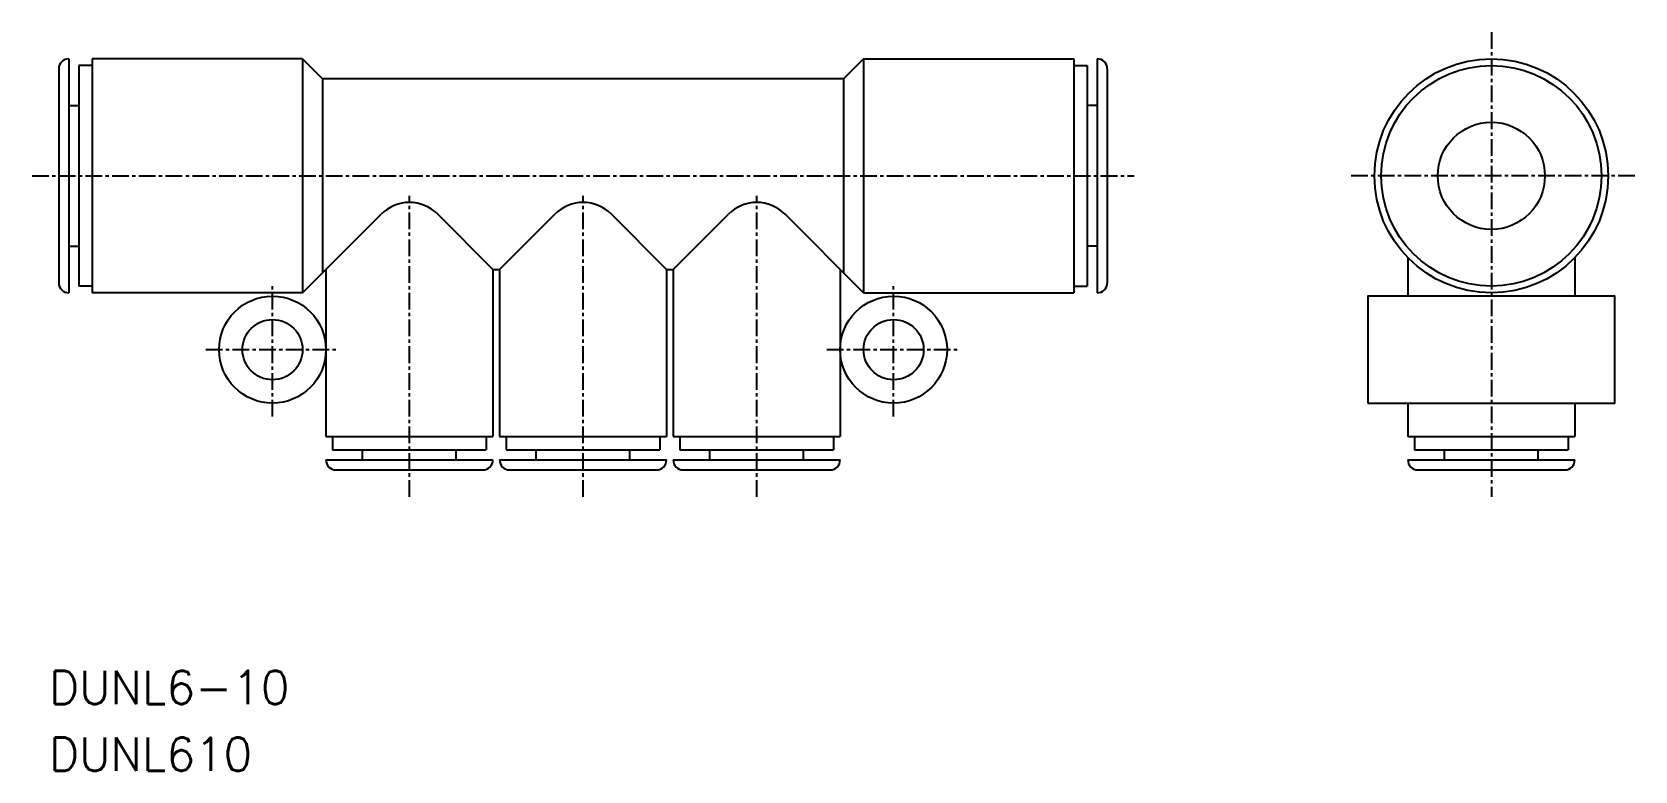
# Model space of a CAD drawing. Extents: x 78 to 198, y 72 to 127.
import ezdxf
from ezdxf.enums import TextEntityAlignment as Align

# ---------------------------------------------------------------- set-up
doc = ezdxf.new("R2010")
doc.units = 0
doc.linetypes.add('CENTER', pattern=[2, 1.25, -0.25, 0.25, -0.25])
doc.layers.get('0').update_dxf_attribs({"linetype": 'CONTINUOUS'})
doc.layers.add('CENTER', color=1, linetype='CENTER')
doc.styles.get("Standard").update_dxf_attribs({"font": 'txt.shx', "bigfont": 'extfont.shx'})

msp = doc.modelspace()

# ---------------------------------------------------------------- linework, layer by layer
at = {"color": 7, "linetype": 'CONTINUOUS'}
for p, q in [((80.5, 125.25), (80.5, 107.75)), ((80.5, 125.25), (80.5, 125.25)), ((82.25, 125.25), (82.25, 107.75)), ((98, 125.25), (82.25, 125.25)), ((98, 125.25), (99.5, 123.75)), ((98, 125.25), (98, 107.75)), ((140, 125.25), (138.5, 123.75)), ((140, 125.25), (155.75, 125.25)), ((140, 125.25), (140, 107.75)), ((155.75, 125.25), (155.75, 107.75)), ((157.5, 125.25), (157.5, 125.25)), ((157.5, 125.25), (157.5, 107.75)), ((79.75, 124.5), (79.75, 108.5)), ((81.25, 124.75), (81.25, 108.25)), ((82.25, 124.75), (81.25, 124.75)), ((99.5, 123.75), (99.5, 109.25)), ((138.5, 123.75), (99.5, 123.75)), ((138.5, 123.75), (138.5, 109.25)), ((155.75, 124.75), (156.75, 124.75)), ((156.75, 124.75), (156.75, 108.25)), ((158.25, 124.5), (158.25, 108.5)), ((80.5, 121.75), (81.25, 121.75)), ((157.5, 121.75), (156.75, 121.75)), ((98, 107.75), (103.88, 113.63)), ((112.25, 109.5), (108.12, 113.63)), ((112.75, 109.5), (116.88, 113.63)), ((125.25, 109.5), (121.12, 113.63)), ((125.75, 109.5), (129.88, 113.63)), ((140, 107.75), (134.12, 113.63)), ((80.5, 111.25), (81.25, 111.25)), ((157.5, 111.25), (156.75, 111.25)), ((99.75, 109.5), (99.75, 97)), ((112.25, 109.5), (112.75, 109.5)), ((112.25, 109.5), (112.25, 97)), ((112.75, 109.5), (112.75, 97)), ((125.25, 109.5), (125.25, 97)), ((125.25, 109.5), (125.75, 109.5)), ((125.75, 109.5), (125.75, 97)), ((138.25, 109.5), (138.25, 97)), ((180.75, 110.38), (180.75, 107.5)), ((193.25, 110.38), (193.25, 107.5)), ((82.25, 108.25), (81.25, 108.25)), ((155.75, 108.25), (156.75, 108.25)), ((80.5, 107.75), (80.5, 107.75)), ((98, 107.75), (82.25, 107.75)), ((140, 107.75), (155.75, 107.75)), ((157.5, 107.75), (157.5, 107.75)), ((180.75, 99.5), (180.75, 97)), ((193.25, 99.5), (193.25, 97)), ((99.75, 97), (112.25, 97)), ((100.25, 97), (100.25, 96)), ((111.75, 97), (111.75, 96)), ((112.75, 97), (125.25, 97)), ((113.25, 97), (113.25, 96)), ((124.75, 97), (124.75, 96)), ((125.75, 97), (138.25, 97)), ((126.25, 97), (126.25, 96)), ((137.75, 97), (137.75, 96)), ((180.75, 97), (193.25, 97)), ((181.25, 97), (181.25, 96)), ((192.75, 97), (192.75, 96)), ((99.75, 95.25), (112.25, 95.25)), ((99.75, 95.25), (99.75, 95.25)), ((100.25, 96), (111.75, 96)), ((102.5, 95.25), (102.5, 96)), ((109.5, 95.25), (109.5, 96)), ((112.25, 95.25), (112.25, 95.25)), ((112.75, 95.25), (112.75, 95.25)), ((112.75, 95.25), (125.25, 95.25)), ((113.25, 96), (124.75, 96)), ((115.5, 95.25), (115.5, 96)), ((122.5, 95.25), (122.5, 96)), ((125.25, 95.25), (125.25, 95.25)), ((125.75, 95.25), (138.25, 95.25)), ((125.75, 95.25), (125.75, 95.25)), ((126.25, 96), (137.75, 96)), ((128.5, 95.25), (128.5, 96)), ((135.5, 95.25), (135.5, 96)), ((138.25, 95.25), (138.25, 95.25)), ((180.75, 95.25), (180.75, 95.25)), ((180.75, 95.25), (193.25, 95.25)), ((181.25, 96), (192.75, 96)), ((183.5, 95.25), (183.5, 96)), ((190.5, 95.25), (190.5, 96)), ((193.25, 95.25), (193.25, 95.25)), ((100.5, 94.5), (111.5, 94.5)), ((113.5, 94.5), (124.5, 94.5)), ((126.5, 94.5), (137.5, 94.5)), ((181.5, 94.5), (192.5, 94.5))]:
    msp.add_line(p, q, dxfattribs=at)
at = {"color": 1, "linetype": 'CENTER'}
for p, q in [((77.75, 116.5), (160.25, 116.5)), ((106, 92.5), (106, 115)), ((119, 92.5), (119, 115)), ((132, 92.5), (132, 115)), ((95.75, 98.5), (95.75, 108.5)), ((142.25, 98.5), (142.25, 108.5)), ((90.75, 103.5), (100.75, 103.5)), ((137.25, 103.5), (147.25, 103.5))]:
    msp.add_line(p, q, dxfattribs=at)
at = {"color": 7, "linetype": 'CONTINUOUS'}
msp.add_lwpolyline([(177.75, 99.5), (196.25, 99.5), (196.25, 107.5), (177.75, 107.5)], close=True, dxfattribs=at)
for centre, radius in [((187, 116.5), 8.75), ((187, 116.5), 8.25), ((187, 116.5), 4.01), ((95.75, 103.5), 4), ((142.25, 103.5), 4), ((95.75, 103.5), 2.25), ((142.25, 103.5), 2.25)]:
    msp.add_circle(centre, radius, dxfattribs=at)
for centre, radius, start, end in [((80.5, 124.5), 0.75, 90, 180), ((157.5, 124.5), 0.75, 0, 90), ((106, 111.51), 3, 45, 135), ((119, 111.51), 3, 45, 135), ((132, 111.51), 3, 45, 135), ((80.5, 108.5), 0.75, 180, 270), ((157.5, 108.5), 0.75, 270, 0), ((100.5, 95.25), 0.75, 180, 270), ((111.5, 95.25), 0.75, 270, 0), ((113.5, 95.25), 0.75, 180, 270), ((124.5, 95.25), 0.75, 270, 0), ((126.5, 95.25), 0.75, 180, 270), ((137.5, 95.25), 0.75, 270, 0), ((181.5, 95.25), 0.75, 180, 270), ((192.5, 95.25), 0.75, 270, 0)]:
    msp.add_arc(centre, radius, start, end, dxfattribs=at)
at = {"layer": 'CENTER', "color": 1, "linetype": 'CENTER'}
for p, q in [((187, 127.25), (187, 92.5)), ((197.75, 116.5), (176.25, 116.5))]:
    msp.add_line(p, q, dxfattribs=at)

# ---------------------------------------------------------------- texts
at = {"color": 7, "linetype": 'CONTINUOUS'}
for s, p in [('DUNL6-10', (79.02, 78.24)), ('DUNL610', (79.02, 73.24))]:
    msp.add_text(s, height=2.5, dxfattribs=at).set_placement(p, align=Align.MIDDLE_LEFT)

doc.saveas('drawing.dxf')
